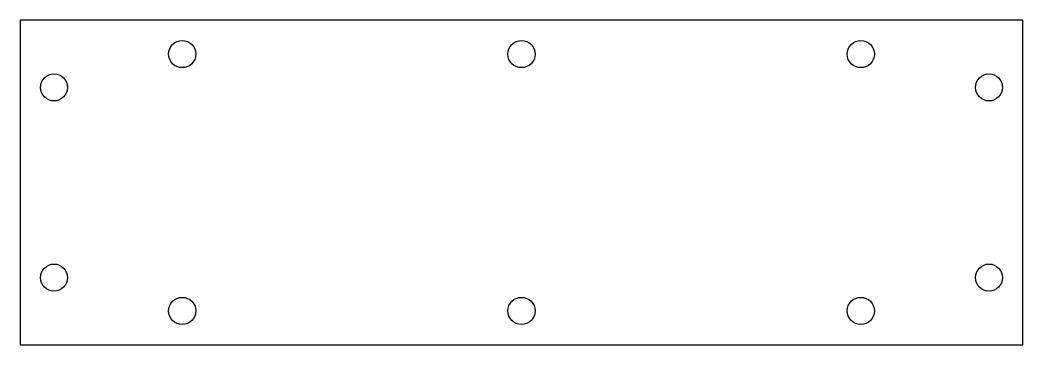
# Model space of a CAD drawing. Header units: millimetres. Extents: x -37 to 37, y -11.9 to 11.9.
import ezdxf

# ---------------------------------------------------------------- set-up
doc = ezdxf.new("R2010")
doc.units = ezdxf.units.MM

msp = doc.modelspace()

# ---------------------------------------------------------------- linework, layer by layer
at = {"color": 7, "linetype": 'Continuous', "lineweight": 25}
for p, q in [((-36.95, 11.95), (-36.95, -11.95)), ((36.95, 11.95), (-36.95, 11.95)), ((36.95, -11.95), (36.95, 11.95)), ((-36.95, -11.95), (36.95, -11.95))]:
    msp.add_line(p, q, dxfattribs=at)
for centre in [(-25, 9.45), (0, 9.45), (25, 9.45), (-34.45, 7), (34.45, 7), (-34.45, -7), (34.45, -7), (-25, -9.45), (0, -9.45), (25, -9.45)]:
    msp.add_circle(centre, 1, dxfattribs=at)

doc.saveas('drawing.dxf')
